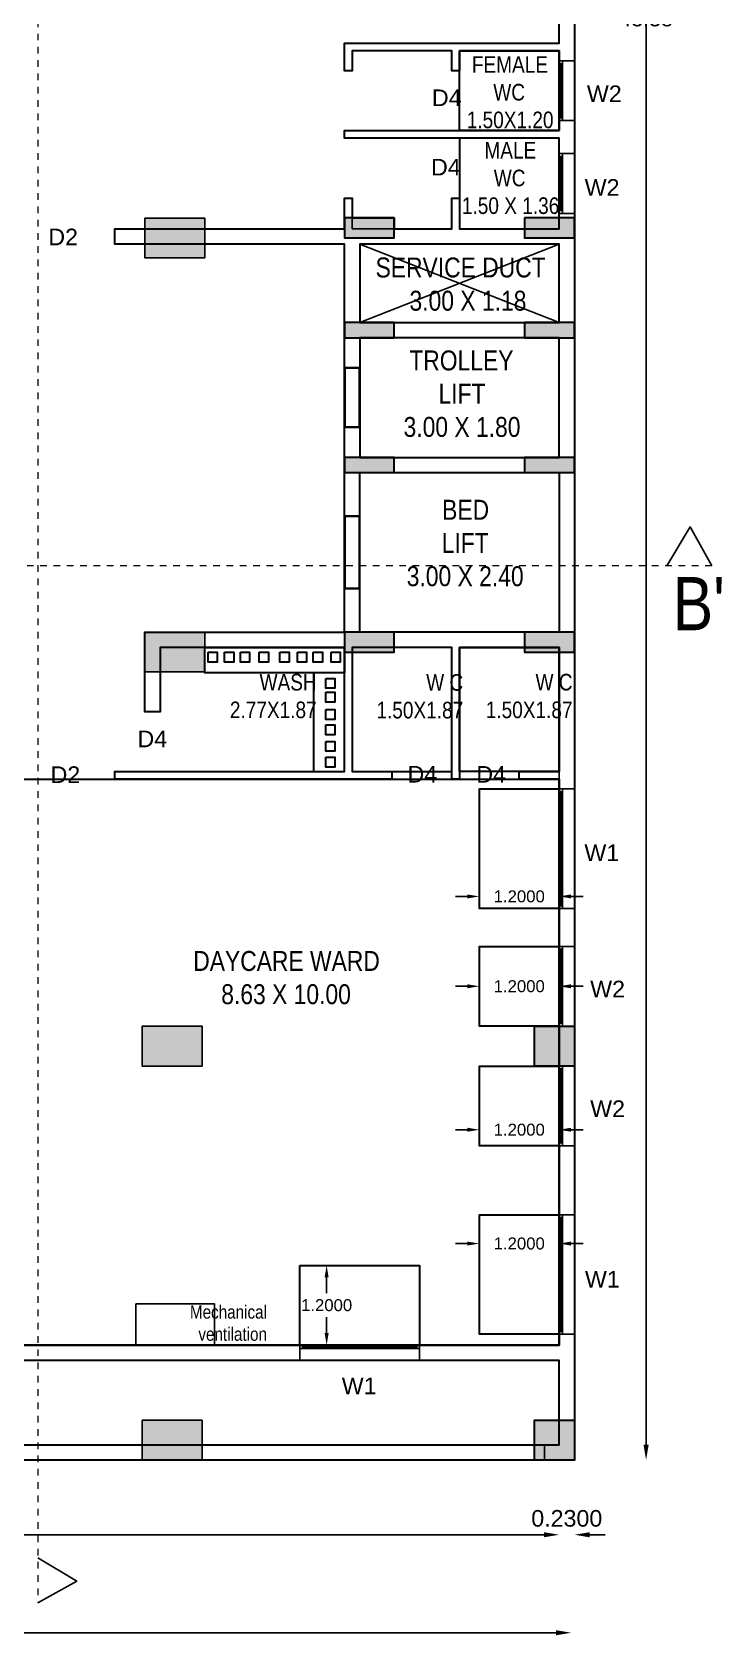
# Model space of a CAD drawing. Header units: metres. Extents: x -38 to 401, y 28 to 287.
# Drawn here: x 284.46 to 294.83, y 94.72 to 118.96 of the extents above; entities that cross this region are included whole.
import ezdxf

# ---------------------------------------------------------------- set-up
doc = ezdxf.new("R2010")
doc.units = ezdxf.units.M
doc.linetypes.add('CENTER', pattern=[2, 1.25, -0.25, 0.25, -0.25])
for name, color, linetype in [('BLK_1_FLR_5_AC_ROOM_6', 117, 'Continuous'), ('BLK_1_FLR_5_ACROOM_6_LIGHT_VENTILATION_1', 117, 'Continuous'), ('BLK_1_FLR_5_ACROOM_6_LIGHT_VENTILATION_2', 117, 'Continuous'), ('BLK_1_FLR_5_ACROOM_6_LIGHT_VENTILATION_3', 117, 'Continuous'), ('BLK_1_FLR_5_ACROOM_6_LIGHT_VENTILATION_4', 117, 'Continuous'), ('BLK_1_FLR_5_ACROOM_6_LIGHT_VENTILATION_5', 117, 'Continuous'), ('BLK_1_FLR_5_BLT_UP_AREA_DEDUCT', 1, 'Continuous'), ('BLK_1_FLR_5_CARPET_AREA', 10, 'Continuous'), ('UBEAM', 1, 'Continuous'), ('UHATCH', 8, 'Continuous')]:
    doc.layers.add(name, color=color, linetype=linetype)
for name, color, linetype, lineweight in [('BLK_1_FLR_5_BLT_UP_AREA', 4, 'Continuous', 30), ('BLK_1_FLR_5_LIFT_1', 4, 'Continuous', 30), ('BLK_1_FLR_5_LIFT_2', 4, 'Continuous', 30), ('BLK_1_FLR_5_WASH', 4, 'Continuous', 30), ('BLK_1_FLR_5_WATER_CLOSET', 4, 'Continuous', 30), ('BLK_1_FLR_5_WC_BATH', 4, 'Continuous', 30), ('BLK_1_LVL_5_BLDG_FOOT_PRINT', 4, 'Continuous', 30), ('UCOLUMN', 6, 'Continuous', 30)]:
    doc.layers.add(name, color=color, linetype=linetype, lineweight=lineweight)
doc.styles.get("Standard").update_dxf_attribs({"font": 'arial.ttf'})
doc.dimstyles.get("Standard").update_dxf_attribs({"dimtxt": 0.18, "dimasz": 0.18, "dimexe": 0.18, "dimexo": 0.0625, "dimgap": 0.09, "dimtad": 0, "dimtih": 1, "dimtoh": 1, "dimdec": 4, "dimzin": 0, "dimdsep": 46, "dimtxsty": 'Standard', "dimcen": 0.09, "dimadec": 0, "dimazin": 0, "dimtfac": 1, "dimtdec": 4, "dimtofl": 0, "dimtmove": 0, "dimatfit": 3, "dimfxl": 0, "dimtolj": 1, "dimtzin": 0, "dimarcsym": 0})
doc.dimstyles.new('STANDARD$0', dxfattribs={"dimtxt": 7, "dimasz": 3, "dimexe": 3, "dimexo": 1, "dimgap": 1.5, "dimtad": 1, "dimdec": 1, "dimzin": 1, "dimdsep": 46, "dimlunit": 4, "dimtxsty": 'Standard', "dimblk": 'OBLIQUE', "dimcen": 0.09375, "dimdle": 1, "dimclrd": 8, "dimclre": 8, "dimclrt": 7, "dimadec": 1, "dimazin": 0, "dimtfac": 1, "dimtdec": 1, "dimtix": 1, "dimtmove": 2, "dimatfit": 3, "dimldrblk": 'ARCHTICK', "dimfxl": 0, "dimfrac": 2, "dimtolj": 1, "dimtzin": 0, "dimarcsym": 0})

# ---------------------------------------------------------------- blocks, each defined once
blk = doc.blocks.new('*D122')
at = {"color": 0, "lineweight": -2}
for p, q in [((293.691, 140.62), (293.691, 119.277)), ((293.691, 97.7), (293.691, 119.042))]:
    blk.add_line(p, q, dxfattribs=at)
at = {"color": 0}
for points in [[(293.652, 140.62), (293.729, 140.62), (293.691, 140.85)], [(293.652, 97.7), (293.729, 97.7), (293.691, 97.47)]]:
    blk.add_solid(points, dxfattribs=at)
at = {"layer": 'Defpoints', "color": 0}
for p in [(292.613, 140.85), (292.613, 97.47), (293.691, 97.47)]:
    blk.add_point(p, dxfattribs=at)
at = {"color": 0, "lineweight": 25, "insert": (293.691, 119.16), "char_height": 0.23, "attachment_point": 5}
blk.add_mtext('\\A1;43.38', dxfattribs=at)
blk = doc.blocks.new('*D123')
at = {"color": 0, "lineweight": -2}
for p, q in [((271.293, 94.871), (281.422, 94.871)), ((292.334, 94.871), (282.204, 94.871))]:
    blk.add_line(p, q, dxfattribs=at)
at = {"color": 0}
for points in [[(271.293, 94.909), (271.293, 94.832), (271.063, 94.871)], [(292.334, 94.909), (292.334, 94.832), (292.564, 94.871)]]:
    blk.add_solid(points, dxfattribs=at)
at = {"layer": 'Defpoints', "color": 0}
for p in [(271.063, 97.47), (292.564, 97.47), (292.564, 94.871)]:
    blk.add_point(p, dxfattribs=at)
at = {"color": 0, "lineweight": 25, "insert": (281.813, 94.871), "char_height": 0.23, "attachment_point": 5}
blk.add_mtext('\\A1;21.55', dxfattribs=at)
blk = doc.blocks.new('230 X 750')
at = {"layer": 'UHATCH', "linetype": 'Continuous'}
h = blk.add_hatch(color=256, dxfattribs=at)
h.dxf.hatch_style = 1
h.paths.add_polyline_path([(750, 0), (750, 230), (0, 230), (0, 0)])
at = {"layer": 'UCOLUMN', "linetype": 'Continuous'}
blk.add_lwpolyline([(0, 230), (0, 0), (750, 0), (750, 230)], close=True, dxfattribs=at)
blk = doc.blocks.new('A$C4CCF6BF3')
at = {"layer": 'UHATCH', "linetype": 'Continuous'}
h = blk.add_hatch(color=256, dxfattribs=at)
h.dxf.hatch_style = 1
h.paths.add_polyline_path([(750, 0), (750, 300), (0, 300), (0, 0)])
at = {"layer": 'UCOLUMN', "linetype": 'Continuous'}
blk.add_lwpolyline([(0, 300), (0, 0), (750, 0), (750, 300)], close=True, dxfattribs=at)
blk = doc.blocks.new('900 X 900')
at = {"linetype": 'Continuous'}
h = blk.add_hatch(color=256, dxfattribs=at)
h.dxf.hatch_style = 1
h.paths.add_polyline_path([(0, 150), (900, 150), (900, 750), (0, 750)])
blk.add_lwpolyline([(0, 150), (900, 150), (900, 750), (0, 750)], close=True, dxfattribs=at)
blk = doc.blocks.new('600X600')
at = {"layer": 'UHATCH', "linetype": 'Continuous'}
h = blk.add_hatch(color=256, dxfattribs=at)
h.dxf.hatch_style = 1
h.paths.add_polyline_path([(600, 600), (0, 600), (0, 0), (600, 0)])
at = {"layer": 'UCOLUMN', "linetype": 'Continuous'}
blk.add_lwpolyline([(0, 0), (600, 0), (600, 600), (0, 600)], close=True, dxfattribs=at)
blk = doc.blocks.new('750 x 750')
blk.add_blockref('600X600', (0, 75))
blk = doc.blocks.new('COLUMN LAYOUT')
at = {"layer": 'UBEAM', "color": 7, "linetype": 'Continuous', "xscale": -1}
for name, p in [('900 X 900', (-5335, 5482)), ('900 X 900', (-5335, -750)), ('900 X 900', (-5375, -6680)), ('750 x 750', (225, -6605)), ('900 X 900', (-5375, -12610)), ('750 x 750', (225, -12535))]:
    blk.add_blockref(name, p, dxfattribs=at)
at = {"layer": 'UBEAM', "color": 7}
for name, p in [('A$C4CCF6BF3', (-3235, 5933)), ('A$C4CCF6BF3', (-525, 5933)), ('230 X 750', (-3235, 4430)), ('230 X 750', (-525, 4430)), ('230 X 750', (-3235, 2400)), ('230 X 750', (-525, 2400)), ('A$C4CCF6BF3', (-3235, -300)), ('A$C4CCF6BF3', (-525, -300))]:
    blk.add_blockref(name, p, dxfattribs=at)
blk = doc.blocks.new('*D329')
at = {"color": 0, "lineweight": -2}
for p, q in [((271.523, 96.346), (280.92, 96.346)), ((292.153, 96.346), (282.756, 96.346))]:
    blk.add_line(p, q, dxfattribs=at)
at = {"color": 0}
for points in [[(271.523, 96.384), (271.523, 96.307), (271.293, 96.346)], [(292.153, 96.384), (292.153, 96.307), (292.383, 96.346)]]:
    blk.add_solid(points, dxfattribs=at)
at = {"layer": 'Defpoints', "color": 0}
for p in [(271.293, 97.7), (292.383, 97.7), (292.383, 96.346)]:
    blk.add_point(p, dxfattribs=at)
at = {"color": 0, "lineweight": 25, "insert": (281.838, 96.346), "char_height": 0.25, "attachment_point": 5}
blk.add_mtext('\\A1;21.0900', dxfattribs=at)
blk = doc.blocks.new('*D330')
at = {"color": 0, "lineweight": -2}
for p, q in [((292.153, 96.346), (291.923, 96.346)), ((292.843, 96.346), (293.073, 96.346))]:
    blk.add_line(p, q, dxfattribs=at)
at = {"color": 0}
for points in [[(292.153, 96.384), (292.153, 96.307), (292.383, 96.346)], [(292.843, 96.384), (292.843, 96.307), (292.613, 96.346)]]:
    blk.add_solid(points, dxfattribs=at)
at = {"layer": 'Defpoints', "color": 0}
for p in [(292.383, 97.7), (292.613, 97.47), (292.613, 96.346)]:
    blk.add_point(p, dxfattribs=at)
at = {"color": 0, "lineweight": 25, "insert": (292.498, 96.591), "char_height": 0.25, "attachment_point": 5}
blk.add_mtext('\\A1;0.2300', dxfattribs=at)
blk = doc.blocks.new('*D1022')
at = {"layer": 'BLK_1_FLR_5_ACROOM_6_LIGHT_VENTILATION_1', "color": 0, "lineweight": -2}
for p, q in [((288.546, 100.4), (289.066, 100.4)), ((288.886, 100.22), (288.886, 99.982)), ((288.886, 99.38), (288.886, 99.618)), ((288.546, 99.2), (289.066, 99.2))]:
    blk.add_line(p, q, dxfattribs=at)
at = {"layer": 'BLK_1_FLR_5_ACROOM_6_LIGHT_VENTILATION_1', "color": 0}
for points in [[(288.856, 100.22), (288.916, 100.22), (288.886, 100.4)], [(288.856, 99.38), (288.916, 99.38), (288.886, 99.2)]]:
    blk.add_solid(points, dxfattribs=at)
at = {"layer": 'Defpoints', "color": 0}
for p in [(288.483, 100.4), (288.886, 100.4), (288.483, 99.2)]:
    blk.add_point(p, dxfattribs=at)
at = {"layer": 'BLK_1_FLR_5_ACROOM_6_LIGHT_VENTILATION_1', "color": 0, "lineweight": 30, "insert": (288.886, 99.8), "char_height": 0.18, "attachment_point": 5}
blk.add_mtext('\\A1;1.2000', dxfattribs=at)
blk = doc.blocks.new('*D1023')
at = {"layer": 'BLK_1_FLR_5_ACROOM_6_LIGHT_VENTILATION_2', "color": 0, "lineweight": -2}
for p, q in [((291.183, 101.1), (291.183, 100.548)), ((292.383, 101.1), (292.383, 100.548)), ((291.003, 100.728), (290.823, 100.728)), ((292.563, 100.728), (292.743, 100.728))]:
    blk.add_line(p, q, dxfattribs=at)
at = {"layer": 'BLK_1_FLR_5_ACROOM_6_LIGHT_VENTILATION_2', "color": 0}
for points in [[(291.003, 100.758), (291.003, 100.698), (291.183, 100.728)], [(292.563, 100.758), (292.563, 100.698), (292.383, 100.728)]]:
    blk.add_solid(points, dxfattribs=at)
at = {"layer": 'Defpoints', "color": 0}
for p in [(291.183, 101.162), (292.383, 101.162), (292.383, 100.728)]:
    blk.add_point(p, dxfattribs=at)
at = {"layer": 'BLK_1_FLR_5_ACROOM_6_LIGHT_VENTILATION_2', "color": 0, "lineweight": 30, "insert": (291.783, 100.728), "char_height": 0.18, "attachment_point": 5}
blk.add_mtext('\\A1;1.2000', dxfattribs=at)
blk = doc.blocks.new('*D1024')
at = {"layer": 'BLK_1_FLR_5_ACROOM_6_LIGHT_VENTILATION_3', "color": 0, "lineweight": -2}
for p, q in [((291.183, 102.262), (291.183, 102.621)), ((292.383, 102.262), (292.383, 102.621)), ((291.003, 102.441), (290.823, 102.441)), ((292.563, 102.441), (292.743, 102.441))]:
    blk.add_line(p, q, dxfattribs=at)
at = {"layer": 'BLK_1_FLR_5_ACROOM_6_LIGHT_VENTILATION_3', "color": 0}
for points in [[(291.003, 102.471), (291.003, 102.411), (291.183, 102.441)], [(292.563, 102.471), (292.563, 102.411), (292.383, 102.441)]]:
    blk.add_solid(points, dxfattribs=at)
at = {"layer": 'Defpoints', "color": 0}
for p in [(291.183, 102.441), (291.183, 102.2), (292.383, 102.2)]:
    blk.add_point(p, dxfattribs=at)
at = {"layer": 'BLK_1_FLR_5_ACROOM_6_LIGHT_VENTILATION_3', "color": 0, "lineweight": 30, "insert": (291.783, 102.441), "char_height": 0.18, "attachment_point": 5}
blk.add_mtext('\\A1;1.2000', dxfattribs=at)
blk = doc.blocks.new('*D1025')
at = {"layer": 'BLK_1_FLR_5_ACROOM_6_LIGHT_VENTILATION_4', "color": 0, "lineweight": -2}
for p, q in [((291.183, 105.137), (291.183, 104.42)), ((292.383, 105.137), (292.383, 104.42)), ((291.003, 104.6), (290.823, 104.6)), ((292.563, 104.6), (292.743, 104.6))]:
    blk.add_line(p, q, dxfattribs=at)
at = {"layer": 'BLK_1_FLR_5_ACROOM_6_LIGHT_VENTILATION_4', "color": 0}
for points in [[(291.003, 104.63), (291.003, 104.57), (291.183, 104.6)], [(292.563, 104.63), (292.563, 104.57), (292.383, 104.6)]]:
    blk.add_solid(points, dxfattribs=at)
at = {"layer": 'Defpoints', "color": 0}
for p in [(291.183, 105.2), (292.383, 105.2), (291.183, 104.6)]:
    blk.add_point(p, dxfattribs=at)
at = {"layer": 'BLK_1_FLR_5_ACROOM_6_LIGHT_VENTILATION_4', "color": 0, "lineweight": 30, "insert": (291.783, 104.6), "char_height": 0.18, "attachment_point": 5}
blk.add_mtext('\\A1;1.2000', dxfattribs=at)
blk = doc.blocks.new('*D1026')
at = {"layer": 'BLK_1_FLR_5_ACROOM_6_LIGHT_VENTILATION_5', "color": 0, "lineweight": -2}
for p, q in [((291.003, 105.952), (290.823, 105.952)), ((291.183, 105.832), (291.183, 106.132)), ((292.383, 105.832), (292.383, 106.132)), ((292.563, 105.952), (292.743, 105.952))]:
    blk.add_line(p, q, dxfattribs=at)
at = {"layer": 'BLK_1_FLR_5_ACROOM_6_LIGHT_VENTILATION_5', "color": 0}
for points in [[(291.003, 105.982), (291.003, 105.922), (291.183, 105.952)], [(292.563, 105.982), (292.563, 105.922), (292.383, 105.952)]]:
    blk.add_solid(points, dxfattribs=at)
at = {"layer": 'Defpoints', "color": 0}
for p in [(292.383, 105.952), (291.183, 105.77), (292.383, 105.77)]:
    blk.add_point(p, dxfattribs=at)
at = {"layer": 'BLK_1_FLR_5_ACROOM_6_LIGHT_VENTILATION_5', "color": 0, "lineweight": 30, "insert": (291.783, 105.952), "char_height": 0.18, "attachment_point": 5}
blk.add_mtext('\\A1;1.2000', dxfattribs=at)

msp = doc.modelspace()

# ---------------------------------------------------------------- linework, layer by layer
at = {"linetype": 'CENTER', "lineweight": 20, "ltscale": 0.05}
msp.add_line((284.54383, 152.53598), (284.54383, 95.32125), dxfattribs=at)
at = {"color": 7, "lineweight": 25}
for p, q in [((292.38303, 119.39108), (292.38303, 118.79233)), ((292.38303, 118.79233), (289.15303, 118.79233)), ((289.15303, 118.79233), (289.15303, 118.37683)), ((289.26803, 118.37683), (289.26803, 118.67733)), ((289.26803, 118.67733), (290.76803, 118.67733)), ((290.76803, 118.67733), (290.76803, 118.37683)), ((290.88303, 118.37683), (290.88303, 118.67733)), ((290.88303, 118.67733), (292.38303, 118.67733)), ((292.38303, 118.67733), (292.38303, 118.52708)), ((292.38303, 118.52708), (292.61303, 118.52708)), ((292.43414, 118.52708), (292.38303, 118.52708)), ((292.38303, 118.52708), (292.38303, 118.48449)), ((292.43414, 118.48449), (292.43414, 118.52708)), ((292.61302, 117.62708), (292.61303, 118.52708)), ((289.15303, 118.37683), (289.26803, 118.37683)), ((290.76803, 118.37683), (290.88303, 118.37683)), ((292.38303, 117.64313), (292.38303, 118.48449)), ((292.38303, 118.48449), (292.43414, 118.48449)), ((292.40359, 117.66967), (292.40359, 118.48449)), ((292.4121, 117.66967), (292.41211, 118.48449)), ((292.43414, 118.48449), (292.43414, 117.64313)), ((292.38303, 117.66967), (292.43414, 117.66967)), ((292.38303, 117.62708), (292.38303, 117.66967)), ((292.38303, 117.62708), (292.38303, 117.47683)), ((292.38303, 117.62708), (292.61303, 117.62708)), ((292.43414, 117.62708), (292.38303, 117.62708)), ((292.43414, 117.66967), (292.43414, 117.62708)), ((292.38303, 117.47683), (289.15303, 117.47683)), ((289.15303, 117.47683), (289.15303, 117.36183)), ((289.15303, 117.36183), (292.38303, 117.36183)), ((292.38303, 117.36183), (292.38303, 117.13083)), ((292.61303, 117.13083), (292.38303, 117.13083)), ((292.43414, 117.13083), (292.38303, 117.13083)), ((292.38303, 117.13083), (292.38303, 117.08824)), ((292.38303, 116.24688), (292.38303, 117.08824)), ((292.38303, 117.08824), (292.43414, 117.08824)), ((292.40359, 116.27342), (292.40359, 117.08824)), ((292.4121, 116.27342), (292.41211, 117.08824)), ((292.43414, 117.08824), (292.43414, 117.13083)), ((292.43414, 117.08824), (292.43414, 116.24688)), ((292.61302, 116.23083), (292.61303, 117.13083)), ((289.26803, 116.46183), (289.15303, 116.46183)), ((289.15303, 116.46183), (289.15303, 115.99983)), ((289.26803, 115.99983), (289.26803, 116.46183)), ((290.88303, 116.46183), (290.76803, 116.46183)), ((290.76803, 116.46183), (290.76803, 115.99983)), ((290.88303, 115.99983), (290.88303, 116.46183)), ((292.38303, 116.23083), (292.38303, 115.99983)), ((292.38303, 116.23083), (292.61303, 116.23083)), ((286.15303, 115.99983), (285.70303, 115.99983)), ((285.70303, 115.99983), (285.70303, 115.76983)), ((289.15303, 115.99983), (286.15303, 115.99983)), ((290.76803, 115.99983), (289.26803, 115.99983)), ((292.38303, 115.99983), (290.88303, 115.99983)), ((285.70303, 115.76983), (286.38303, 115.76983)), ((286.38303, 115.76983), (289.15303, 115.76983)), ((289.15303, 115.76983), (289.15303, 113.90983)), ((289.38303, 115.76983), (292.38303, 114.58983)), ((289.38303, 114.58983), (292.38303, 115.76983)), ((289.38303, 113.90983), (289.38303, 114.35983)), ((289.38303, 114.35983), (292.38303, 114.35983)), ((292.38303, 114.35983), (292.38303, 112.55983)), ((289.15303, 113.90983), (289.38303, 113.90983)), ((289.38303, 113.00983), (289.15303, 113.00983)), ((289.15303, 113.00983), (289.15303, 111.67983)), ((289.38303, 112.55983), (289.38303, 113.00983)), ((292.38303, 112.55983), (289.38303, 112.55983)), ((289.38303, 111.67983), (289.38303, 112.32983)), ((289.38303, 112.32983), (292.38303, 112.32983)), ((292.38303, 112.32983), (292.38303, 109.92983)), ((289.15303, 111.67983), (289.38303, 111.67983)), ((289.38303, 110.57983), (289.15303, 110.57983)), ((289.15303, 110.57983), (289.15303, 109.92983)), ((289.38303, 109.92983), (289.38303, 110.57983)), ((289.15303, 109.92983), (286.15303, 109.92983)), ((286.15303, 109.92983), (286.15303, 108.72983)), ((292.38303, 109.92983), (289.38303, 109.92983)), ((286.38303, 108.72983), (286.38303, 109.69983)), ((286.38303, 109.69983), (289.15303, 109.69983)), ((289.15303, 109.69983), (289.15303, 107.82983)), ((289.26803, 107.82983), (289.26803, 109.69983)), ((289.26803, 109.69983), (290.76803, 109.69983)), ((290.76803, 109.69983), (290.76803, 107.71483)), ((290.88303, 107.71484), (290.88303, 109.69983)), ((290.88303, 109.69983), (292.38303, 109.69983)), ((292.38303, 109.69983), (292.38303, 107.56953)), ((286.15303, 108.72983), (286.38303, 108.72983)), ((289.15303, 107.82983), (285.70303, 107.82983)), ((285.70303, 107.82983), (285.70303, 107.71483)), ((285.70303, 107.71483), (289.86803, 107.71483)), ((289.86802, 107.82983), (289.26803, 107.82983)), ((289.86803, 107.71483), (289.86802, 107.82983)), ((290.76803, 107.71483), (290.88303, 107.71484)), ((292.38303, 107.82983), (291.78303, 107.82983)), ((291.78303, 107.82983), (291.78303, 107.71483)), ((291.78303, 107.71483), (292.38303, 107.71483)), ((292.38303, 107.56953), (292.61303, 107.56953)), ((292.38304, 105.78558), (292.38303, 107.52694)), ((292.4036, 105.81212), (292.40359, 107.52694)), ((292.41211, 105.81212), (292.4121, 107.52694)), ((292.43414, 107.52694), (292.43415, 105.78558)), ((292.61303, 105.76953), (292.61303, 107.56953)), ((292.38303, 106.82466), (292.38303, 105.19983)), ((292.61303, 105.76953), (292.38303, 105.76953)), ((292.38303, 105.19983), (292.61303, 105.19983)), ((292.61302, 103.99983), (292.61302, 105.19983)), ((292.38303, 104.01588), (292.38302, 105.15724)), ((292.40359, 104.04242), (292.40358, 105.15724)), ((292.4121, 104.04242), (292.4121, 105.15724)), ((292.43413, 105.15724), (292.43414, 104.01588)), ((292.61303, 103.99983), (292.38303, 103.99983)), ((292.38303, 103.38378), (292.38302, 102.24242)), ((292.38303, 103.39983), (292.61303, 103.39983)), ((292.40359, 103.35724), (292.40358, 102.24242)), ((292.4121, 103.35724), (292.4121, 102.24242)), ((292.43413, 102.24242), (292.43414, 103.38378)), ((292.61302, 103.39983), (292.61302, 102.19983)), ((292.38303, 102.19983), (292.38303, 100.4575)), ((292.61303, 102.19983), (292.38303, 102.19983)), ((292.38303, 101.1625), (292.61303, 101.1625)), ((292.38304, 99.37855), (292.38303, 101.11991)), ((292.4036, 99.40509), (292.40359, 101.11991)), ((292.41211, 99.40509), (292.4121, 101.11991)), ((292.43414, 101.11991), (292.43415, 99.37855)), ((292.61303, 99.3625), (292.61303, 101.1625)), ((292.38304, 99.19983), (283.75303, 99.19983)), ((288.48303, 99.19983), (288.48303, 98.96983)), ((288.49908, 99.19983), (290.24044, 99.19984)), ((290.24044, 99.14873), (288.49908, 99.14872)), ((288.52562, 99.17928), (290.24044, 99.17928)), ((288.52562, 99.17076), (290.24044, 99.17077)), ((290.28303, 99.19983), (290.28303, 98.96983)), ((292.38303, 99.3625), (292.38303, 99.19983)), ((292.61303, 99.3625), (292.38303, 99.3625)), ((292.38304, 98.96983), (283.52303, 98.96983)), ((288.48303, 98.96984), (290.28303, 98.96984)), ((292.38303, 98.96983), (292.38303, 97.69983)), ((292.38303, 97.69983), (271.29303, 97.69983)), ((292.38303, 97.69983), (292.16303, 97.69983)), ((271.06303, 97.46983), (292.61303, 97.46983))]:
    msp.add_line(p, q, dxfattribs=at)
for points in [[(292.38303, 119.39108), (292.61303, 119.39108), (292.61303, 118.52708)], [(292.61303, 117.62708), (292.61303, 117.13083)], [(292.61303, 116.23083), (292.61303, 107.56953)], [(294.00374, 110.92983), (294.3536, 111.51271), (294.67972, 110.92983)], [(292.61303, 106.82466), (292.61303, 105.19983)], [(292.61303, 102.19983), (292.61303, 100.4575)], [(292.61303, 99.3625), (292.61303, 97.46983), (292.16303, 97.46983), (292.16303, 97.69983)], [(284.54383, 95.99722), (285.12671, 95.64737), (284.54383, 95.32125)]]:
    msp.add_lwpolyline(points, dxfattribs=at)
for points in [[(292.38303, 116.27342), (292.43414, 116.27342), (292.43414, 116.23083), (292.38303, 116.23083)], [(289.38303, 114.58983), (292.38303, 114.58983), (292.38303, 115.76983), (289.38303, 115.76983)], [(289.15303, 113.00983), (289.38303, 113.00983), (289.38303, 113.90983), (289.15303, 113.90983)], [(289.16303, 113.01983), (289.37303, 113.01983), (289.37303, 113.89983), (289.16303, 113.89983)], [(289.15303, 110.57983), (289.38303, 110.57983), (289.38303, 111.67983), (289.15303, 111.67983)], [(289.16303, 110.58983), (289.37303, 110.58983), (289.37303, 111.66983), (289.16303, 111.66983)], [(292.38303, 107.52694), (292.43414, 107.52694), (292.43414, 107.56953), (292.38303, 107.56953)], [(292.38304, 105.81212), (292.43415, 105.81212), (292.43415, 105.76953), (292.38304, 105.76953)], [(292.38302, 105.15724), (292.43413, 105.15724), (292.43413, 105.19983), (292.38302, 105.19983)], [(292.38303, 104.04242), (292.43414, 104.04242), (292.43414, 103.99983), (292.38303, 103.99983)], [(292.38303, 103.35724), (292.43414, 103.35724), (292.43414, 103.39983), (292.38303, 103.39983)], [(292.38302, 102.24242), (292.43413, 102.24242), (292.43413, 102.19983), (292.38302, 102.19983)], [(292.38303, 101.11991), (292.43414, 101.11991), (292.43414, 101.1625), (292.38303, 101.1625)], [(286.01864, 99.82125), (287.19807, 99.82125), (287.19807, 99.19983), (286.01864, 99.19983)], [(292.38304, 99.40509), (292.43415, 99.40509), (292.43415, 99.3625), (292.38304, 99.3625)], [(288.52562, 99.19983), (288.52562, 99.14872), (288.48303, 99.14872), (288.48303, 99.19983)], [(290.24044, 99.19984), (290.24044, 99.14873), (290.28303, 99.14873), (290.28303, 99.19984)]]:
    msp.add_lwpolyline(points, close=True, dxfattribs=at)
at = {"linetype": 'CENTER', "lineweight": 20, "ltscale": 0.05}
msp.add_lwpolyline([(294.67972, 110.92983), (268.32206, 110.92983)], dxfattribs=at)
at = {"layer": 'BLK_1_FLR_5_AC_ROOM_6', "color": 2, "lineweight": 30}
msp.add_lwpolyline([(292.38304, 99.19983), (283.75303, 99.19983), (283.75303, 107.71483), (292.38304, 107.71483)], close=True, dxfattribs=at)
at = {"layer": 'BLK_1_FLR_5_ACROOM_6_LIGHT_VENTILATION_1', "color": 2, "lineweight": 30}
msp.add_lwpolyline([(288.48303, 100.39983), (290.28303, 100.39983), (290.28303, 99.19983), (288.48303, 99.19983)], close=True, dxfattribs=at)
at = {"layer": 'BLK_1_FLR_5_ACROOM_6_LIGHT_VENTILATION_2', "color": 2, "lineweight": 30}
msp.add_lwpolyline([(292.38303, 101.1625), (292.38303, 99.3625), (291.18303, 99.3625), (291.18303, 101.1625)], close=True, dxfattribs=at)
at = {"layer": 'BLK_1_FLR_5_ACROOM_6_LIGHT_VENTILATION_3', "color": 2, "lineweight": 30}
msp.add_lwpolyline([(292.38302, 103.39983), (292.38302, 102.19983), (291.18302, 102.19983), (291.18302, 103.39983)], close=True, dxfattribs=at)
at = {"layer": 'BLK_1_FLR_5_ACROOM_6_LIGHT_VENTILATION_4', "color": 2, "lineweight": 30}
msp.add_lwpolyline([(292.38302, 105.19983), (292.38302, 103.99983), (291.18302, 103.99983), (291.18302, 105.19983)], close=True, dxfattribs=at)
at = {"layer": 'BLK_1_FLR_5_ACROOM_6_LIGHT_VENTILATION_5', "color": 2, "lineweight": 30}
msp.add_lwpolyline([(292.38303, 107.56953), (292.38303, 105.76953), (291.18303, 105.76953), (291.18303, 107.56953)], close=True, dxfattribs=at)
at = {"layer": 'BLK_1_FLR_5_BLT_UP_AREA', "color": 12, "lineweight": 30}
msp.add_lwpolyline([(271.06303, 97.46971), (271.06303, 150.81983), (294.11302, 150.81983), (294.11303, 140.84983), (292.61303, 140.84983), (292.61303, 97.46971)], close=True, dxfattribs=at)
at = {"layer": 'BLK_1_FLR_5_BLT_UP_AREA_DEDUCT', "color": 12, "lineweight": 30}
msp.add_lwpolyline([(289.38303, 114.58983), (292.38303, 114.58983), (292.38303, 115.76983), (289.38303, 115.76983)], close=True, dxfattribs=at)
at = {"layer": 'BLK_1_FLR_5_CARPET_AREA', "color": 15, "linetype": 'Continuous', "lineweight": 30}
for points in [[(283.75303, 99.19983), (292.38303, 99.19983), (292.38304, 107.71483), (291.78303, 107.71483), (291.78303, 107.82983), (292.38303, 107.82983), (292.38303, 109.69983), (290.88303, 109.69983), (290.88312, 107.71484), (290.76803, 107.71484), (290.76803, 109.69983), (289.26803, 109.69983), (289.26803, 107.82983), (289.86802, 107.82983), (289.86803, 107.71483), (285.70303, 107.71483), (285.70303, 107.82983), (289.15303, 107.82983), (289.15303, 109.69983), (286.38303, 109.69983), (286.38303, 108.72983), (286.15303, 108.72983), (286.15303, 109.92983), (289.15303, 109.92983), (289.15303, 115.76983), (285.70303, 115.76983), (285.70303, 115.99983), (289.15303, 115.99983), (289.15303, 116.46183), (289.26803, 116.46183), (289.26803, 116.16233), (289.90303, 116.16233), (289.90303, 115.99983), (290.76803, 115.99983), (290.76803, 116.46183), (290.88303, 116.46183), (290.88303, 115.99983), (292.38303, 115.99983), (292.38303, 117.36183), (289.15303, 117.36183), (289.15303, 117.47683), (292.38303, 117.47683), (292.38303, 118.67733), (290.88303, 118.67733), (290.88303, 118.37683), (290.76803, 118.37683), (290.76803, 118.67733), (289.26803, 118.67733), (289.26803, 118.37683), (289.15303, 118.37683), (289.15303, 118.79233), (292.38303, 118.79233), (292.38303, 121.78983)], [(271.29303, 97.69983), (292.38303, 97.69983), (292.38303, 98.96983), (283.52303, 98.96983)]]:
    msp.add_lwpolyline(points, dxfattribs=at)
at = {"layer": 'BLK_1_FLR_5_LIFT_1', "color": 30, "lineweight": 30}
msp.add_lwpolyline([(289.38303, 112.32983), (292.38303, 112.32983), (292.38303, 109.92983), (289.38303, 109.92983)], close=True, dxfattribs=at)
at = {"layer": 'BLK_1_FLR_5_LIFT_2', "color": 30, "lineweight": 30}
msp.add_lwpolyline([(289.38303, 112.55983), (292.38303, 112.55983), (292.38303, 114.35983), (289.38303, 114.35983)], close=True, dxfattribs=at)
at = {"layer": 'BLK_1_FLR_5_WASH', "color": 55, "lineweight": 30}
for points in [[(287.05303, 109.69983), (289.15303, 109.69983), (289.15303, 109.31957), (287.05303, 109.31957)], [(289.15303, 109.31957), (288.69039, 109.31957), (288.69039, 107.82983), (289.15303, 107.82983)]]:
    msp.add_lwpolyline(points, close=True, dxfattribs=at)
at = {"layer": 'BLK_1_FLR_5_WASH', "color": 60, "lineweight": 30}
for points in [[(287.10198, 109.62771), (287.23999, 109.62771), (287.23999, 109.4792), (287.10198, 109.4792)], [(287.35075, 109.62771), (287.48876, 109.62771), (287.48876, 109.4792), (287.35075, 109.4792)], [(287.58989, 109.62771), (287.7279, 109.62771), (287.7279, 109.4792), (287.58989, 109.4792)], [(287.87161, 109.62771), (288.00961, 109.62771), (288.00961, 109.4792), (287.87161, 109.4792)], [(288.18257, 109.62771), (288.32057, 109.62771), (288.32057, 109.4792), (288.18257, 109.4792)], [(288.4471, 109.62771), (288.58511, 109.62771), (288.58511, 109.4792), (288.4471, 109.4792)], [(288.6838, 109.62771), (288.82181, 109.62771), (288.82181, 109.4792), (288.6838, 109.4792)], [(288.95298, 109.62771), (289.09099, 109.62771), (289.09099, 109.4792), (288.95298, 109.4792)], [(288.87362, 109.23342), (289.01163, 109.23342), (289.01163, 109.0849), (288.87362, 109.0849)], [(288.87362, 109.02472), (289.01163, 109.02472), (289.01163, 108.8762), (288.87362, 108.8762)], [(288.87362, 108.76509), (289.01163, 108.76509), (289.01163, 108.61658), (288.87362, 108.61658)], [(288.87362, 108.5337), (289.01163, 108.5337), (289.01163, 108.38519), (288.87362, 108.38519)], [(288.87362, 108.28595), (289.01163, 108.28595), (289.01163, 108.13744), (288.87362, 108.13744)], [(288.87362, 108.04755), (289.01163, 108.04755), (289.01163, 107.89903), (288.87362, 107.89903)]]:
    msp.add_lwpolyline(points, close=True, dxfattribs=at)
at = {"layer": 'BLK_1_FLR_5_WATER_CLOSET', "color": 3, "lineweight": 30}
for points in [[(289.26803, 107.82983), (290.76803, 107.82983), (290.76803, 109.69983), (289.26803, 109.69983)], [(292.38303, 107.82983), (290.88303, 107.82983), (290.88303, 109.69983), (292.38303, 109.69983)]]:
    msp.add_lwpolyline(points, close=True, dxfattribs=at)
at = {"layer": 'BLK_1_FLR_5_WC_BATH', "color": 2, "linetype": 'Continuous', "lineweight": 30}
msp.add_lwpolyline([(292.38303, 117.47683), (290.88303, 117.47683), (290.88303, 118.67733), (292.38303, 118.67733)], close=True, dxfattribs=at)
at = {"layer": 'BLK_1_FLR_5_WC_BATH', "color": 1, "linetype": 'Continuous', "lineweight": 30}
msp.add_lwpolyline([(290.88303, 115.99983), (292.38303, 115.99983), (292.38303, 117.36183), (290.88303, 117.36183)], close=True, dxfattribs=at)
at = {"layer": 'BLK_1_LVL_5_BLDG_FOOT_PRINT', "color": 1}
msp.add_lwpolyline([(271.06302, 97.46983), (271.06302, 150.8142), (294.11302, 150.81983), (294.11302, 140.84983), (292.61302, 140.84983), (292.61302, 97.46983)], close=True, dxfattribs=at)

# ---------------------------------------------------------------- block references
at = {"color": 7, "lineweight": 25, "xscale": 0.001, "yscale": 0.001, "zscale": 0.001}
msp.add_blockref('COLUMN LAYOUT', (292.38803, 109.92983), dxfattribs=at)
msp.add_blockref('COLUMN LAYOUT', (292.38803, 109.92983), dxfattribs=at)

# ---------------------------------------------------------------- texts
at = {"color": 7, "lineweight": 25}
for s, insert, char_height, width, attachment_point in [('{\\fArial Narrow|b0|i0|c0|p34;\\W5.23499;  \\W1;FEMALE \\P\\W7.26015;  \\W1;WC\\P{\\W9.498885; }1.50X1.20}', (290.23662, 117.50988), 0.25, 2.774038, 7), ('{\\fArial Narrow|b0|i0|c0|p34;\\W6.37525;  \\W1;MALE \\P\\W7.26015;  \\W1;WC\\P{\\W8.495673; }1.50 X 1.36}', (290.2439, 116.21909), 0.25, 2.774038, 7), ('{\\fArial Narrow|b0|i0|c0|p34;SERVICE DUCT\\P{\\W5.338455; }3.00 X 1.18}', (289.62239, 115.56747), 0.3, 2.7493419, 1), ('{\\fArial Narrow|b0|i0|c0|p34;\\W1.50456; \\W1;TROLLEY \\P{\\W6.104128; }LIFT\\P{\\W0.600916; }3.00 X 1.80}', (289.98603, 114.1682), 0.3, 1.8424125, 1), ('{\\fArial Narrow|b0|i0|c0|p34;\\W6.17479; \\W1;BED \\P{\\W6.104128; }LIFT\\P{\\W0.600916; }3.00 X 2.40}', (290.03356, 111.92095), 0.3, 1.8424125, 1), ("{\\fArial Narrow|b0|i0|c0|p34;B'}", (294.08867, 110.75853), 0.8, 1.7202398, 1), ('{\\fArial Narrow|b0|i0|c0|p34;WASH\\P2.77X1.87}', (288.73633, 108.63141), 0.25, 1.8424125, 9), ('{\\fArial Narrow|b0|i0|c0|p34;W C\\P1.50X1.87}', (290.94028, 108.62741), 0.25, 1.8424125, 9), ('{\\fArial Narrow|b0|i0|c0|p34;W C\\P1.50X1.87}', (292.58467, 108.63141), 0.25, 1.8424125, 9), ('{\\fArial Narrow|b0|i0|c0|p34;\\W1.3659; \\W1;DAYCARE WARD\\P{\\W5.774894; }8.63 X 10.00}', (286.74957, 104.32666), 0.3, 3.0224593, 7), ('{\\fArial Narrow|b0|i0|c0|p34;Mechanical\\Pventilation}', (287.98868, 99.26211), 0.2, 2.774038, 9)]:
    msp.add_mtext(s, dxfattribs=dict(at, insert=insert, char_height=char_height, width=width, attachment_point=attachment_point))
at = {"color": 7, "lineweight": 25, "char_height": 0.25, "attachment_point": 1}
for s, insert in [('D4', (290.46959, 118.09637)), ('W2', (292.80054, 118.15711)), ('D4', (290.45611, 117.05221)), ('W2', (292.76754, 116.74711)), ('D2', (284.70007, 116.00153)), ('D4', (286.04059, 108.44737)), ('D2', (284.73407, 107.90953)), ('D4', (290.10259, 107.91637)), ('D4', (291.13759, 107.91437)), ('W1', (292.76307, 106.73439)), ('W2', (292.85007, 104.68353)), ('W2', (292.85007, 102.88253)), ('W1', (292.77107, 100.31653)), ('W1', (289.1135, 98.71053))]:
    msp.add_mtext_dynamic_manual_height_columns(s, width=331.5310086, gutter_width=1000, heights=[0], dxfattribs=dict(at, insert=insert))

# ---------------------------------------------------------------- dimensions: what is measured, and where the dimension line sits
at = {"color": 7, "lineweight": 25}
dim = msp.add_linear_dim(base=(293.69063, 97.46983), p1=(292.61303, 140.84983), p2=(292.61303, 97.46983), angle=90, text='43.38', dimstyle='Standard', override={"dimscale": 1, "dimtxt": 0.23, "dimasz": 0.23, "dimgap": 0, "dimse1": 1, "dimse2": 1, "dimtmove": 1}, dxfattribs=at)
dim.commit()
dim.dimension.update_dxf_attribs({"geometry": '*D122', "text_midpoint": (293.69063, 119.15983)})
at = {"lineweight": 25}
dim = msp.add_linear_dim(base=(292.38303, 96.34567), p1=(271.29303, 97.69983), p2=(292.38303, 97.69983), dimstyle='Standard', override={"dimscale": 1, "dimtxt": 0.25, "dimasz": 0.23, "dimgap": 0.3, "dimpost": '\\X', "dimse1": 1, "dimse2": 1, "dimfxl": 25.4}, dxfattribs=at)
dim.commit()
dim.dimension.update_dxf_attribs({"geometry": '*D329', "text_midpoint": (281.83803, 96.34567)})
dim = msp.add_linear_dim(base=(292.61303, 96.34567), p1=(292.38303, 97.69983), p2=(292.61303, 97.46983), dimstyle='Standard', override={"dimscale": 1, "dimtxt": 0.25, "dimasz": 0.23, "dimgap": 0.3, "dimpost": '\\X', "dimse1": 1, "dimse2": 1, "dimtmove": 1, "dimfxl": 25.4}, dxfattribs=at)
dim.commit()
dim.dimension.update_dxf_attribs({"geometry": '*D330', "text_midpoint": (292.49829, 96.59144), "dimtype": 128})
at = {"color": 7, "lineweight": 25}
dim = msp.add_linear_dim(base=(292.56372, 94.87081), p1=(271.06303, 97.46983), p2=(292.56372, 97.46983), text='21.55', dimstyle='Standard', override={"dimscale": 1, "dimtxt": 0.23, "dimasz": 0.23, "dimgap": 0, "dimse1": 1, "dimse2": 1, "dimtmove": 1}, dxfattribs=at)
dim.commit()
dim.dimension.update_dxf_attribs({"geometry": '*D123', "text_midpoint": (281.81337, 94.87081)})
at = {"layer": 'BLK_1_FLR_5_ACROOM_6_LIGHT_VENTILATION_1', "color": 232, "lineweight": 30}
dim = msp.add_linear_dim(base=(288.88648, 100.39983), p1=(288.48303, 99.19983), p2=(288.48303, 100.39983), angle=90, dimstyle='STANDARD$0', override={"dimtxt": 0.18, "dimasz": 0.18, "dimexe": 0.18, "dimexo": 0.0625, "dimgap": 0.09, "dimtad": 0, "dimtih": 1, "dimtoh": 1, "dimdec": 4, "dimzin": 0, "dimlunit": 2, "dimpost": '', "dimcen": 0.09, "dimdle": 0, "dimclrd": 0, "dimclre": 0, "dimclrt": 0, "dimadec": 0, "dimtdec": 4, "dimtix": 0, "dimtofl": 0, "dimtmove": 0, "dimfrac": 0}, dxfattribs=at)
dim.commit()
dim.dimension.update_dxf_attribs({"geometry": '*D1022', "text_midpoint": (288.88648, 99.79983)})
at = {"layer": 'BLK_1_FLR_5_ACROOM_6_LIGHT_VENTILATION_2', "color": 232, "lineweight": 30}
dim = msp.add_linear_dim(base=(292.38303, 100.72755), p1=(291.18303, 101.1625), p2=(292.38303, 101.1625), dimstyle='STANDARD$0', override={"dimtxt": 0.18, "dimasz": 0.18, "dimexe": 0.18, "dimexo": 0.0625, "dimgap": 0.09, "dimtad": 0, "dimtih": 1, "dimtoh": 1, "dimdec": 4, "dimzin": 0, "dimlunit": 2, "dimpost": '', "dimcen": 0.09, "dimdle": 0, "dimclrd": 0, "dimclre": 0, "dimclrt": 0, "dimadec": 0, "dimtdec": 4, "dimtix": 0, "dimtofl": 0, "dimtmove": 0, "dimfrac": 0}, dxfattribs=at)
dim.commit()
dim.dimension.update_dxf_attribs({"geometry": '*D1023', "text_midpoint": (291.78303, 100.72755)})
at = {"layer": 'BLK_1_FLR_5_ACROOM_6_LIGHT_VENTILATION_3', "color": 232, "lineweight": 30}
dim = msp.add_linear_dim(base=(291.18302, 102.44131), p1=(292.38302, 102.19983), p2=(291.18302, 102.19983), dimstyle='STANDARD$0', override={"dimtxt": 0.18, "dimasz": 0.18, "dimexe": 0.18, "dimexo": 0.0625, "dimgap": 0.09, "dimtad": 0, "dimtih": 1, "dimtoh": 1, "dimdec": 4, "dimzin": 0, "dimlunit": 2, "dimpost": '', "dimcen": 0.09, "dimdle": 0, "dimclrd": 0, "dimclre": 0, "dimclrt": 0, "dimadec": 0, "dimtdec": 4, "dimtix": 0, "dimtofl": 0, "dimtmove": 0, "dimfrac": 0}, dxfattribs=at)
dim.commit()
dim.dimension.update_dxf_attribs({"geometry": '*D1024', "text_midpoint": (291.78302, 102.44131)})
at = {"layer": 'BLK_1_FLR_5_ACROOM_6_LIGHT_VENTILATION_4', "color": 232, "lineweight": 30}
dim = msp.add_linear_dim(base=(291.18302, 104.59983), p1=(292.38302, 105.19983), p2=(291.18302, 105.19983), dimstyle='STANDARD$0', override={"dimtxt": 0.18, "dimasz": 0.18, "dimexe": 0.18, "dimexo": 0.0625, "dimgap": 0.09, "dimtad": 0, "dimtih": 1, "dimtoh": 1, "dimdec": 4, "dimzin": 0, "dimlunit": 2, "dimpost": '', "dimcen": 0.09, "dimdle": 0, "dimclrd": 0, "dimclre": 0, "dimclrt": 0, "dimadec": 0, "dimtdec": 4, "dimtix": 0, "dimtofl": 0, "dimtmove": 0, "dimfrac": 0}, dxfattribs=at)
dim.commit()
dim.dimension.update_dxf_attribs({"geometry": '*D1025', "text_midpoint": (291.78302, 104.59983)})
at = {"layer": 'BLK_1_FLR_5_ACROOM_6_LIGHT_VENTILATION_5', "color": 232, "lineweight": 30}
dim = msp.add_linear_dim(base=(292.38303, 105.95169), p1=(291.18303, 105.76953), p2=(292.38303, 105.76953), dimstyle='STANDARD$0', override={"dimtxt": 0.18, "dimasz": 0.18, "dimexe": 0.18, "dimexo": 0.0625, "dimgap": 0.09, "dimtad": 0, "dimtih": 1, "dimtoh": 1, "dimdec": 4, "dimzin": 0, "dimlunit": 2, "dimpost": '', "dimcen": 0.09, "dimdle": 0, "dimclrd": 0, "dimclre": 0, "dimclrt": 0, "dimadec": 0, "dimtdec": 4, "dimtix": 0, "dimtofl": 0, "dimtmove": 0, "dimfrac": 0}, dxfattribs=at)
dim.commit()
dim.dimension.update_dxf_attribs({"geometry": '*D1026', "text_midpoint": (291.78303, 105.95169)})

doc.saveas('drawing.dxf')
